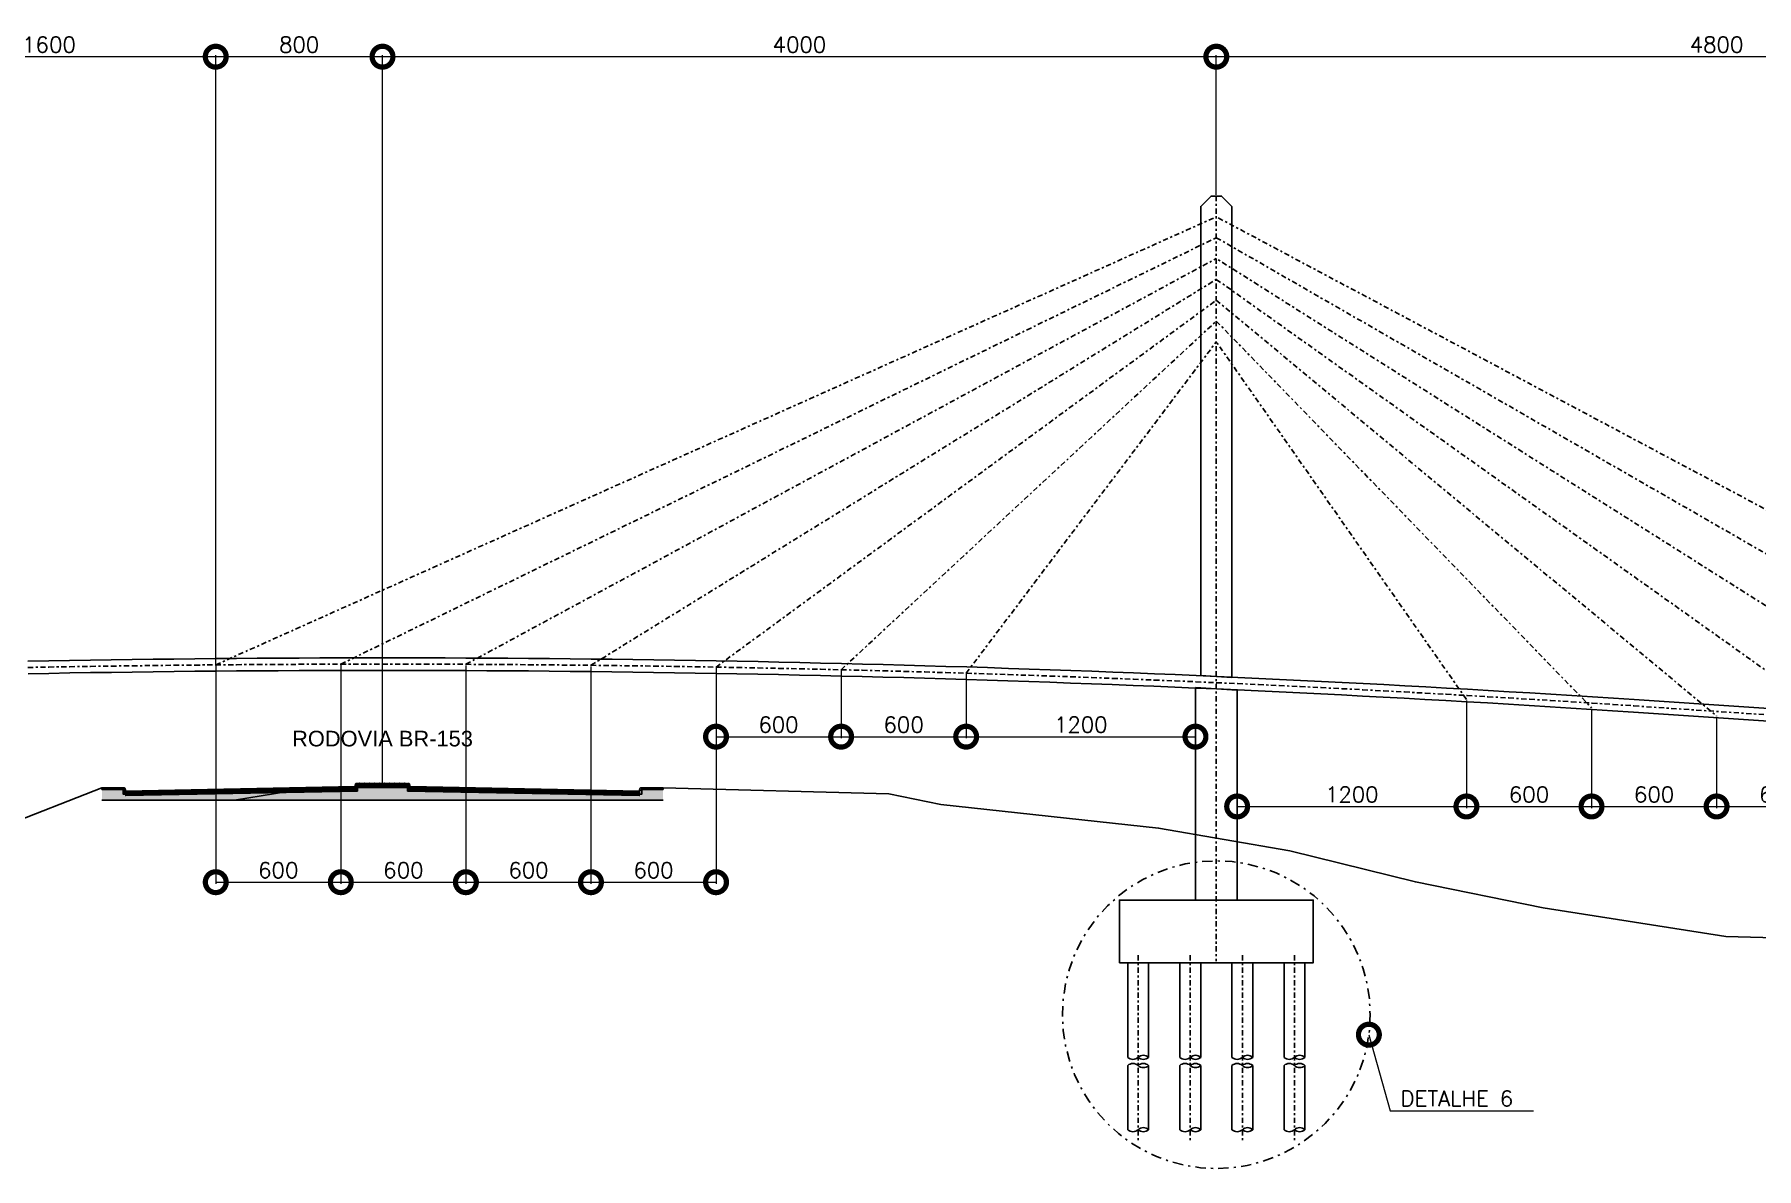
# Model space of a CAD drawing. Header units: metres. Extents: x 21 to 816, y 7 to 635.
# Drawn here: x 428.6 to 511.3, y 125.6 to 180 of the extents above; entities that cross this region are included whole.
import ezdxf
from ezdxf.enums import TextEntityAlignment as Align

# ---------------------------------------------------------------- set-up
doc = ezdxf.new("R2010")
doc.units = ezdxf.units.M
doc.header["$MEASUREMENT"] = 0
doc.linetypes.add('DASHDOT', pattern=[1, 0.5, -0.25, 0, -0.25])
for name, color, linetype in [('Formato_texto-explicativo', 2, 'Continuous'), ('Projeto_asfalto', 251, 'Continuous'), ('Projeto_calçada', 2, 'Continuous'), ('Projeto_estaca-det', 2, 'Continuous'), ('Projeto_estais-eixo', 8, 'DASHDOT'), ('Projeto_hachura-concreto', 9, 'Continuous'), ('Projeto_linha-indicativa', 9, 'Continuous'), ('Projeto_muro-detalhe', 2, 'Continuous'), ('Projeto_pista', 3, 'Continuous'), ('Projeto_solid-concreto', 252, 'Continuous'), ('Projeto_viaduto-det-eixo', 7, 'DASHDOT'), ('Projeto_viaduto-detalhe', 3, 'Continuous')]:
    doc.layers.add(name, color=color, linetype=linetype)
for name, color, linetype, lineweight in [('Projeto_base', 9, 'Continuous', 9), ('Projeto_canteiro-grama', 90, 'Continuous', 9), ('Projeto_dimensão', 2, 'Continuous', 20), ('Projeto_linha-chamada', 8, 'Continuous', 9), ('Projeto_meio-fio-det', 2, 'Continuous', 25), ('Projeto_terreno_hachura', 9, 'Continuous', 5), ('Projeto_texto-explicativo', 2, 'Continuous', 20)]:
    doc.layers.add(name, color=color, linetype=linetype, lineweight=lineweight)
doc.styles.add('DIMENSÃO-TEXTO', font='romans.shx')
doc.styles.add('For_texto-explicativo', font='ARIAL.TTF')
doc.styles.add('TEXTO-EXPLICATIVO', font='romans.shx')
doc.dimstyles.new('DIMENSÕES_1-500M', dxfattribs={"dimtxt": 0.75, "dimasz": 2, "dimexe": 0.075, "dimexo": 0.05, "dimgap": 0.2, "dimtad": 1, "dimdec": 0, "dimlfac": 100, "dimzin": 1, "dimtxsty": 'DIMENSÃO-TEXTO', "dimblk": 'DOTSMALL', "dimcen": 0.02, "dimclrd": 9, "dimclre": 9, "dimclrt": 256, "dimadec": 0, "dimazin": 0, "dimtfac": 1, "dimtdec": 0, "dimtmove": 0, "dimatfit": 3, "dimldrblk": 'DOTSMALL', "dimfxl": 0, "dimlwd": 5, "dimlwe": 5, "dimarcsym": 0})

# ---------------------------------------------------------------- blocks, each defined once
blk = doc.blocks.new('_DOTSMALL')
at = {"color": 0, "linetype": 'ByBlock', "const_width": 0.5}
blk.add_lwpolyline([(-0.0625, 0, 1), (0.0625, 0, 1)], format="xyb", close=True, dxfattribs=at)
blk = doc.blocks.new('*D26')
at = {"layer": 'DEFPOINTS', "color": 0}
for p in [(445.348, 178.981), (485.348, 172.296), (445.348, 144.065)]:
    blk.add_point(p, dxfattribs=at)
at = {"layer": 'Projeto_dimensão', "color": 9, "lineweight": 5}
for p, q in [((445.348, 144.115), (445.348, 179.056)), ((485.348, 178.981), (445.348, 178.981)), ((485.348, 172.346), (485.348, 179.056))]:
    blk.add_line(p, q, dxfattribs=at)
at = {"layer": 'Projeto_dimensão', "color": 9, "lineweight": 5, "xscale": 2, "yscale": 2, "zscale": 2, "rotation": 180}
blk.add_blockref('_DOTSMALL', (445.348, 178.981), dxfattribs=at)
at = {"layer": 'Projeto_dimensão', "color": 9, "lineweight": 5, "xscale": 2, "yscale": 2, "zscale": 2}
blk.add_blockref('_DOTSMALL', (485.348, 178.981), dxfattribs=at)
at = {"layer": 'Projeto_dimensão', "insert": (465.348, 179.556), "char_height": 0.75, "attachment_point": 5, "style": 'DIMENSÃO-TEXTO'}
blk.add_mtext('4000', dxfattribs=at)
blk = doc.blocks.new('GRAMA')
at = {"layer": 'Projeto_canteiro-grama'}
for points in [[(0, 0), (-0.004, 0.003), (-0.006, 0.008), (-0.011, 0.012), (-0.015, 0.019), (-0.021, 0.024), (-0.025, 0.032), (-0.033, 0.038), (-0.037, 0.046), (-0.042, 0.049)], [(0, 0), (-0.002, 0.005), (-0.004, 0.008), (-0.006, 0.013), (-0.009, 0.017), (-0.012, 0.025), (-0.018, 0.034), (-0.022, 0.047), (-0.028, 0.056)], [(0, 0), (-0.001, 0.005), (-0.004, 0.015), (-0.006, 0.026), (-0.011, 0.042), (-0.013, 0.054), (-0.016, 0.062)], [(0, 0), (0, 0.07)], [(0, 0), (0.001, 0.005), (0.004, 0.015), (0.006, 0.026), (0.011, 0.042), (0.013, 0.054), (0.016, 0.062)], [(0, 0), (0.002, 0.005), (0.004, 0.008), (0.006, 0.013), (0.009, 0.017), (0.012, 0.025), (0.018, 0.034), (0.022, 0.047), (0.028, 0.056)], [(0, 0), (0.004, 0.003), (0.006, 0.008), (0.011, 0.012), (0.015, 0.019), (0.021, 0.024), (0.025, 0.032), (0.033, 0.038), (0.037, 0.046), (0.042, 0.049)]]:
    blk.add_lwpolyline(points, dxfattribs=at)
blk = doc.blocks.new('*D163')
at = {"layer": 'DEFPOINTS', "color": 0}
for p in [(509.348, 147.346), (515.348, 146.946), (515.348, 143.006)]:
    blk.add_point(p, dxfattribs=at)
at = {"layer": 'Projeto_dimensão', "color": 9, "lineweight": 5}
for p, q in [((509.348, 147.296), (509.348, 142.931)), ((515.348, 146.896), (515.348, 142.931)), ((509.348, 143.006), (515.348, 143.006))]:
    blk.add_line(p, q, dxfattribs=at)
at = {"layer": 'Projeto_dimensão', "color": 9, "lineweight": 5, "xscale": 2, "yscale": 2, "zscale": 2, "rotation": 180}
blk.add_blockref('_DOTSMALL', (509.348, 143.006), dxfattribs=at)
at = {"layer": 'Projeto_dimensão', "color": 9, "lineweight": 5, "xscale": 2, "yscale": 2, "zscale": 2}
blk.add_blockref('_DOTSMALL', (515.348, 143.006), dxfattribs=at)
at = {"layer": 'Projeto_dimensão', "insert": (512.348, 143.581), "char_height": 0.75, "attachment_point": 5, "style": 'DIMENSÃO-TEXTO'}
blk.add_mtext('600', dxfattribs=at)
blk = doc.blocks.new('*D164')
at = {"layer": 'DEFPOINTS', "color": 0}
for p in [(503.348, 147.746), (509.348, 147.346), (509.348, 143.006)]:
    blk.add_point(p, dxfattribs=at)
at = {"layer": 'Projeto_dimensão', "color": 9, "lineweight": 5}
for p, q in [((503.348, 147.696), (503.348, 142.931)), ((509.348, 147.296), (509.348, 142.931)), ((503.348, 143.006), (509.348, 143.006))]:
    blk.add_line(p, q, dxfattribs=at)
at = {"layer": 'Projeto_dimensão', "color": 9, "lineweight": 5, "xscale": 2, "yscale": 2, "zscale": 2, "rotation": 180}
blk.add_blockref('_DOTSMALL', (503.348, 143.006), dxfattribs=at)
at = {"layer": 'Projeto_dimensão', "color": 9, "lineweight": 5, "xscale": 2, "yscale": 2, "zscale": 2}
blk.add_blockref('_DOTSMALL', (509.348, 143.006), dxfattribs=at)
at = {"layer": 'Projeto_dimensão', "insert": (506.348, 143.581), "char_height": 0.75, "attachment_point": 5, "style": 'DIMENSÃO-TEXTO'}
blk.add_mtext('600', dxfattribs=at)
blk = doc.blocks.new('*D165')
at = {"layer": 'DEFPOINTS', "color": 0}
for p in [(497.348, 148.146), (503.348, 147.746), (503.348, 143.006)]:
    blk.add_point(p, dxfattribs=at)
at = {"layer": 'Projeto_dimensão', "color": 9, "lineweight": 5}
for p, q in [((497.348, 148.096), (497.348, 142.931)), ((503.348, 147.696), (503.348, 142.931)), ((497.348, 143.006), (503.348, 143.006))]:
    blk.add_line(p, q, dxfattribs=at)
at = {"layer": 'Projeto_dimensão', "color": 9, "lineweight": 5, "xscale": 2, "yscale": 2, "zscale": 2, "rotation": 180}
blk.add_blockref('_DOTSMALL', (497.348, 143.006), dxfattribs=at)
at = {"layer": 'Projeto_dimensão', "color": 9, "lineweight": 5, "xscale": 2, "yscale": 2, "zscale": 2}
blk.add_blockref('_DOTSMALL', (503.348, 143.006), dxfattribs=at)
at = {"layer": 'Projeto_dimensão', "insert": (500.348, 143.581), "char_height": 0.75, "attachment_point": 5, "style": 'DIMENSÃO-TEXTO'}
blk.add_mtext('600', dxfattribs=at)
blk = doc.blocks.new('*D166')
at = {"layer": 'DEFPOINTS', "color": 0}
for p in [(497.348, 148.146), (486.348, 143.006), (497.348, 143.006)]:
    blk.add_point(p, dxfattribs=at)
at = {"layer": 'Projeto_dimensão', "color": 9, "lineweight": 5}
for p, q in [((497.348, 148.096), (497.348, 142.931)), ((486.348, 143.056), (486.348, 143.081)), ((486.348, 143.006), (497.348, 143.006))]:
    blk.add_line(p, q, dxfattribs=at)
at = {"layer": 'Projeto_dimensão', "color": 9, "lineweight": 5, "xscale": 2, "yscale": 2, "zscale": 2, "rotation": 180}
blk.add_blockref('_DOTSMALL', (486.348, 143.006), dxfattribs=at)
at = {"layer": 'Projeto_dimensão', "color": 9, "lineweight": 5, "xscale": 2, "yscale": 2, "zscale": 2}
blk.add_blockref('_DOTSMALL', (497.348, 143.006), dxfattribs=at)
at = {"layer": 'Projeto_dimensão', "insert": (491.848, 143.581), "char_height": 0.75, "attachment_point": 5, "style": 'DIMENSÃO-TEXTO'}
blk.add_mtext('1200', dxfattribs=at)
blk = doc.blocks.new('*D168')
at = {"layer": 'DEFPOINTS', "color": 0}
for p in [(473.348, 149.399), (484.348, 146.355), (484.348, 146.355)]:
    blk.add_point(p, dxfattribs=at)
at = {"layer": 'Projeto_dimensão', "color": 9, "lineweight": 5}
for p, q in [((473.348, 149.349), (473.348, 146.28)), ((473.348, 146.355), (484.348, 146.355)), ((484.348, 146.405), (484.348, 146.43))]:
    blk.add_line(p, q, dxfattribs=at)
at = {"layer": 'Projeto_dimensão', "color": 9, "lineweight": 5, "xscale": 2, "yscale": 2, "zscale": 2, "rotation": 180}
blk.add_blockref('_DOTSMALL', (473.348, 146.355), dxfattribs=at)
at = {"layer": 'Projeto_dimensão', "color": 9, "lineweight": 5, "xscale": 2, "yscale": 2, "zscale": 2}
blk.add_blockref('_DOTSMALL', (484.348, 146.355), dxfattribs=at)
at = {"layer": 'Projeto_dimensão', "insert": (478.848, 146.93), "char_height": 0.75, "attachment_point": 5, "style": 'DIMENSÃO-TEXTO'}
blk.add_mtext('1200', dxfattribs=at)
blk = doc.blocks.new('*D169')
at = {"layer": 'DEFPOINTS', "color": 0}
for p in [(467.348, 149.565), (473.348, 149.399), (473.348, 146.355)]:
    blk.add_point(p, dxfattribs=at)
at = {"layer": 'Projeto_dimensão', "color": 9, "lineweight": 5}
for p, q in [((467.348, 149.515), (467.348, 146.28)), ((473.348, 149.349), (473.348, 146.28)), ((467.348, 146.355), (473.348, 146.355))]:
    blk.add_line(p, q, dxfattribs=at)
at = {"layer": 'Projeto_dimensão', "color": 9, "lineweight": 5, "xscale": 2, "yscale": 2, "zscale": 2, "rotation": 180}
blk.add_blockref('_DOTSMALL', (467.348, 146.355), dxfattribs=at)
at = {"layer": 'Projeto_dimensão', "color": 9, "lineweight": 5, "xscale": 2, "yscale": 2, "zscale": 2}
blk.add_blockref('_DOTSMALL', (473.348, 146.355), dxfattribs=at)
at = {"layer": 'Projeto_dimensão', "insert": (470.348, 146.93), "char_height": 0.75, "attachment_point": 5, "style": 'DIMENSÃO-TEXTO'}
blk.add_mtext('600', dxfattribs=at)
blk = doc.blocks.new('*D170')
at = {"layer": 'DEFPOINTS', "color": 0}
for p in [(461.348, 149.692), (467.348, 149.565), (467.348, 146.355)]:
    blk.add_point(p, dxfattribs=at)
at = {"layer": 'Projeto_dimensão', "color": 9, "lineweight": 5}
for p, q in [((461.348, 149.642), (461.348, 146.28)), ((467.348, 149.515), (467.348, 146.28)), ((461.348, 146.355), (467.348, 146.355))]:
    blk.add_line(p, q, dxfattribs=at)
at = {"layer": 'Projeto_dimensão', "color": 9, "lineweight": 5, "xscale": 2, "yscale": 2, "zscale": 2, "rotation": 180}
blk.add_blockref('_DOTSMALL', (461.348, 146.355), dxfattribs=at)
at = {"layer": 'Projeto_dimensão', "color": 9, "lineweight": 5, "xscale": 2, "yscale": 2, "zscale": 2}
blk.add_blockref('_DOTSMALL', (467.348, 146.355), dxfattribs=at)
at = {"layer": 'Projeto_dimensão', "insert": (464.348, 146.93), "char_height": 0.75, "attachment_point": 5, "style": 'DIMENSÃO-TEXTO'}
blk.add_mtext('600', dxfattribs=at)
blk = doc.blocks.new('*D171')
at = {"layer": 'DEFPOINTS', "color": 0}
for p in [(455.348, 149.779), (461.348, 149.692), (461.348, 139.373)]:
    blk.add_point(p, dxfattribs=at)
at = {"layer": 'Projeto_dimensão', "color": 9, "lineweight": 5}
for p, q in [((455.348, 149.729), (455.348, 139.298)), ((461.348, 149.642), (461.348, 139.298)), ((455.348, 139.373), (461.348, 139.373))]:
    blk.add_line(p, q, dxfattribs=at)
at = {"layer": 'Projeto_dimensão', "color": 9, "lineweight": 5, "xscale": 2, "yscale": 2, "zscale": 2, "rotation": 180}
blk.add_blockref('_DOTSMALL', (455.348, 139.373), dxfattribs=at)
at = {"layer": 'Projeto_dimensão', "color": 9, "lineweight": 5, "xscale": 2, "yscale": 2, "zscale": 2}
blk.add_blockref('_DOTSMALL', (461.348, 139.373), dxfattribs=at)
at = {"layer": 'Projeto_dimensão', "insert": (458.348, 139.948), "char_height": 0.75, "attachment_point": 5, "style": 'DIMENSÃO-TEXTO'}
blk.add_mtext('600', dxfattribs=at)
blk = doc.blocks.new('*D172')
at = {"layer": 'DEFPOINTS', "color": 0}
for p in [(449.348, 149.826), (455.348, 149.779), (455.348, 139.373)]:
    blk.add_point(p, dxfattribs=at)
at = {"layer": 'Projeto_dimensão', "color": 9, "lineweight": 5}
for p, q in [((449.348, 149.776), (449.348, 139.298)), ((455.348, 149.729), (455.348, 139.298)), ((449.348, 139.373), (455.348, 139.373))]:
    blk.add_line(p, q, dxfattribs=at)
at = {"layer": 'Projeto_dimensão', "color": 9, "lineweight": 5, "xscale": 2, "yscale": 2, "zscale": 2, "rotation": 180}
blk.add_blockref('_DOTSMALL', (449.348, 139.373), dxfattribs=at)
at = {"layer": 'Projeto_dimensão', "color": 9, "lineweight": 5, "xscale": 2, "yscale": 2, "zscale": 2}
blk.add_blockref('_DOTSMALL', (455.348, 139.373), dxfattribs=at)
at = {"layer": 'Projeto_dimensão', "insert": (452.348, 139.948), "char_height": 0.75, "attachment_point": 5, "style": 'DIMENSÃO-TEXTO'}
blk.add_mtext('600', dxfattribs=at)
blk = doc.blocks.new('*D173')
at = {"layer": 'DEFPOINTS', "color": 0}
for p in [(443.348, 149.833), (449.348, 149.826), (449.348, 139.373)]:
    blk.add_point(p, dxfattribs=at)
at = {"layer": 'Projeto_dimensão', "color": 9, "lineweight": 5}
for p, q in [((443.348, 149.783), (443.348, 139.298)), ((449.348, 149.776), (449.348, 139.298)), ((443.348, 139.373), (449.348, 139.373))]:
    blk.add_line(p, q, dxfattribs=at)
at = {"layer": 'Projeto_dimensão', "color": 9, "lineweight": 5, "xscale": 2, "yscale": 2, "zscale": 2, "rotation": 180}
blk.add_blockref('_DOTSMALL', (443.348, 139.373), dxfattribs=at)
at = {"layer": 'Projeto_dimensão', "color": 9, "lineweight": 5, "xscale": 2, "yscale": 2, "zscale": 2}
blk.add_blockref('_DOTSMALL', (449.348, 139.373), dxfattribs=at)
at = {"layer": 'Projeto_dimensão', "insert": (446.348, 139.948), "char_height": 0.75, "attachment_point": 5, "style": 'DIMENSÃO-TEXTO'}
blk.add_mtext('600', dxfattribs=at)
blk = doc.blocks.new('*D174')
at = {"layer": 'DEFPOINTS', "color": 0}
for p in [(437.348, 149.8), (443.348, 149.833), (443.348, 139.373)]:
    blk.add_point(p, dxfattribs=at)
at = {"layer": 'Projeto_dimensão', "color": 9, "lineweight": 5}
for p, q in [((437.348, 149.75), (437.348, 139.298)), ((443.348, 149.783), (443.348, 139.298)), ((437.348, 139.373), (443.348, 139.373))]:
    blk.add_line(p, q, dxfattribs=at)
at = {"layer": 'Projeto_dimensão', "color": 9, "lineweight": 5, "xscale": 2, "yscale": 2, "zscale": 2, "rotation": 180}
blk.add_blockref('_DOTSMALL', (437.348, 139.373), dxfattribs=at)
at = {"layer": 'Projeto_dimensão', "color": 9, "lineweight": 5, "xscale": 2, "yscale": 2, "zscale": 2}
blk.add_blockref('_DOTSMALL', (443.348, 139.373), dxfattribs=at)
at = {"layer": 'Projeto_dimensão', "insert": (440.348, 139.948), "char_height": 0.75, "attachment_point": 5, "style": 'DIMENSÃO-TEXTO'}
blk.add_mtext('600', dxfattribs=at)
blk = doc.blocks.new('*D187')
at = {"layer": 'DEFPOINTS', "color": 0}
for p in [(485.348, 178.981), (485.348, 172.296), (533.348, 145.692)]:
    blk.add_point(p, dxfattribs=at)
at = {"layer": 'Projeto_dimensão', "color": 9, "lineweight": 5}
for p, q in [((485.348, 172.346), (485.348, 179.056)), ((533.348, 178.981), (485.348, 178.981)), ((533.348, 145.742), (533.348, 179.056))]:
    blk.add_line(p, q, dxfattribs=at)
at = {"layer": 'Projeto_dimensão', "color": 9, "lineweight": 5, "xscale": 2, "yscale": 2, "zscale": 2, "rotation": 180}
blk.add_blockref('_DOTSMALL', (485.348, 178.981), dxfattribs=at)
at = {"layer": 'Projeto_dimensão', "color": 9, "lineweight": 5, "xscale": 2, "yscale": 2, "zscale": 2}
blk.add_blockref('_DOTSMALL', (533.348, 178.981), dxfattribs=at)
at = {"layer": 'Projeto_dimensão', "insert": (509.348, 179.556), "char_height": 0.75, "attachment_point": 5, "style": 'DIMENSÃO-TEXTO'}
blk.add_mtext('4800', dxfattribs=at)
blk = doc.blocks.new('*D190')
at = {"layer": 'DEFPOINTS', "color": 0}
for p in [(437.348, 178.981), (437.348, 149.8), (445.348, 144.115)]:
    blk.add_point(p, dxfattribs=at)
at = {"layer": 'Projeto_dimensão', "color": 9, "lineweight": 5}
for p, q in [((437.348, 149.85), (437.348, 179.056)), ((445.348, 178.981), (437.348, 178.981)), ((445.348, 144.165), (445.348, 179.056))]:
    blk.add_line(p, q, dxfattribs=at)
at = {"layer": 'Projeto_dimensão', "color": 9, "lineweight": 5, "xscale": 2, "yscale": 2, "zscale": 2, "rotation": 180}
blk.add_blockref('_DOTSMALL', (437.348, 178.981), dxfattribs=at)
at = {"layer": 'Projeto_dimensão', "color": 9, "lineweight": 5, "xscale": 2, "yscale": 2, "zscale": 2}
blk.add_blockref('_DOTSMALL', (445.348, 178.981), dxfattribs=at)
at = {"layer": 'Projeto_dimensão', "insert": (441.348, 179.556), "char_height": 0.75, "attachment_point": 5, "style": 'DIMENSÃO-TEXTO'}
blk.add_mtext('800', dxfattribs=at)
blk = doc.blocks.new('*D191')
at = {"layer": 'DEFPOINTS', "color": 0}
for p in [(421.348, 178.981), (421.348, 149.566), (437.348, 149.85)]:
    blk.add_point(p, dxfattribs=at)
at = {"layer": 'Projeto_dimensão', "color": 9, "lineweight": 5}
for p, q in [((421.348, 149.616), (421.348, 179.056)), ((437.348, 178.981), (421.348, 178.981)), ((437.348, 149.9), (437.348, 179.056))]:
    blk.add_line(p, q, dxfattribs=at)
at = {"layer": 'Projeto_dimensão', "color": 9, "lineweight": 5, "xscale": 2, "yscale": 2, "zscale": 2, "rotation": 180}
blk.add_blockref('_DOTSMALL', (421.348, 178.981), dxfattribs=at)
at = {"layer": 'Projeto_dimensão', "color": 9, "lineweight": 5, "xscale": 2, "yscale": 2, "zscale": 2}
blk.add_blockref('_DOTSMALL', (437.348, 178.981), dxfattribs=at)
at = {"layer": 'Projeto_dimensão', "insert": (429.348, 179.556), "char_height": 0.75, "attachment_point": 5, "style": 'DIMENSÃO-TEXTO'}
blk.add_mtext('1600', dxfattribs=at)

msp = doc.modelspace()

# ---------------------------------------------------------------- hatches: boundary and pattern name
at = {"layer": 'Projeto_asfalto'}
for points in [[(433.0277, 143.695), (433.0277, 143.7451), (444.0277, 143.9651), (444.0277, 143.915)], [(457.6677, 143.695), (457.6677, 143.7451), (446.6677, 143.9651), (446.6677, 143.915)]]:
    msp.add_hatch(color=256, dxfattribs=at).paths.add_polyline_path(points)
at = {"layer": 'Projeto_base'}
h = msp.add_hatch(dxfattribs=at)
h.set_pattern_fill('ANSI31', color=256, scale=0.3, style=0)
h.set_pattern_definition([(45, (357.687606, 126.64432), (-0.026516504, 0.026516504), [])])
h.paths.add_polyline_path([(444.1477, 143.7474), (444.1477, 143.8151), (444.0277, 143.8151), (444.0277, 143.915), (433.0277, 143.695), (433.0277, 143.5951), (433.0277, 143.525)])
h = msp.add_hatch(dxfattribs=at)
h.set_pattern_fill('ANSI31', color=256, scale=0.3, style=0)
h.set_pattern_definition([(135, (533.007773, 126.64432), (0.026516504, 0.026516504), [])])
h.paths.add_polyline_path([(446.5477, 143.7474), (446.5477, 143.8151), (446.6677, 143.8151), (446.6677, 143.915), (457.6677, 143.695), (457.6677, 143.5951), (457.6677, 143.525)])
at = {"layer": 'Projeto_hachura-concreto'}
h = msp.add_hatch(dxfattribs=at)
h.set_pattern_fill('AR-CONC', color=256, scale=0.0005, style=0)
h.set_pattern_definition([(130, (459.18954, 117.53218), (-0.09109233, -0.00796954), [0.009525, -0.104775]), (185, (459.18954, 117.53218), (0.01762141, 0.09552832), [0.00762, -0.08382]), (79.549, (459.181945, 117.53152), (-0.07347125, 0.08755834), [0.008095, -0.089045]), (133.8158, (459.18954, 117.55758), (-0.13553952, -0.02102116), [0.0142875, -0.1571625]), (83.3644, (459.17824, 117.55583), (-0.1187021, 0.1237128), [0.0121425, -0.1335675]), (188.816, (459.18954, 117.55758), (-0.1187023, 0.12371256), [0.01143, -0.12573]), (159, (459.17684, 117.55123), (-0.07580744, -0.05113276), [0.009525, -0.104775]), (214, (459.17684, 117.55123), (-0.03090101, 0.09209398), [0.00762, -0.08382]), (108.5486, (459.17052, 117.54697), (-0.10670825, 0.04096143), [0.008095, -0.089045]), (142.5, (459.189536, 117.53218), (-0.001544302, 0.04227752), [0, -0.082804, 0, -0.08509, 0, -0.0841375]), (172.5, (459.189536, 117.53218), (-0.03340983, 0.05009029), [0, -0.048514, 0, -0.080899, 0, -0.0320675]), (212.5, (459.217857, 117.53218), (-0.067795298, -0.002864372), [0, -0.03175, 0, -0.09906, 0, -0.131445]), (222.5, (459.23056, 117.53218), (-0.07406459, 0.01271325), [0, -0.041275, 0, -0.065786, 0, -0.093345])])
edge = h.paths.add_edge_path()
edge.add_line((432.9077, 143.8951), (432.9077, 143.5951))
edge.add_line((432.9077, 143.5951), (433.0277, 143.5951))
edge.add_line((433.0277, 143.5951), (433.0277, 143.7451))
edge.add_line((433.0277, 143.7451), (432.9977, 143.8737))
edge.add_arc((432.9567, 143.8451), 0.05, 394.934832, 450)
edge.add_line((432.9567, 143.8951), (432.9077, 143.8951))
h = msp.add_hatch(dxfattribs=at)
h.set_pattern_fill('AR-CONC', color=256, scale=0.0005, style=0)
h.set_pattern_definition([(50, (417.86584, 117.75218), (0.09109233, -0.00796954), [0.009525, -0.104775]), (355, (417.86584, 117.75218), (-0.01762141, 0.09552832), [0.00762, -0.08382]), (100.451, (417.87343, 117.75152), (0.07347125, 0.08755834), [0.008095, -0.089045]), (46.1842, (417.86584, 117.77758), (0.13553952, -0.02102116), [0.0142875, -0.1571625]), (96.6356, (417.87714, 117.77583), (0.1187021, 0.1237128), [0.0121425, -0.1335675]), (351.184, (417.86584, 117.77758), (0.1187023, 0.12371256), [0.01143, -0.12573]), (21, (417.87854, 117.77123), (0.07580744, -0.05113276), [0.009525, -0.104775]), (326, (417.87854, 117.77123), (0.03090101, 0.09209398), [0.00762, -0.08382]), (71.4514, (417.88486, 117.76697), (0.10670825, 0.04096143), [0.008095, -0.089045]), (37.5, (417.865843, 117.75218), (0.001544302, 0.04227752), [0, -0.082804, 0, -0.08509, 0, -0.0841375]), (7.5, (417.865843, 117.75218), (0.03340983, 0.05009029), [0, -0.048514, 0, -0.080899, 0, -0.0320675]), (327.5, (417.837522, 117.75218), (0.067795298, -0.002864372), [0, -0.03175, 0, -0.09906, 0, -0.131445]), (317.5, (417.82482, 117.75218), (0.07406459, 0.01271325), [0, -0.041275, 0, -0.065786, 0, -0.093345])])
edge = h.paths.add_edge_path()
edge.add_line((444.1477, 144.1151), (444.1477, 143.8151))
edge.add_line((444.1477, 143.8151), (444.0277, 143.8151))
edge.add_line((444.0277, 143.8151), (444.0277, 143.9651))
edge.add_line((444.0277, 143.9651), (444.0577, 144.0937))
edge.add_arc((444.0987, 144.0651), 0.05, 90, 145.065168, ccw=False)
edge.add_line((444.0987, 144.1151), (444.1477, 144.1151))
h = msp.add_hatch(dxfattribs=at)
h.set_pattern_fill('AR-CONC', color=256, scale=0.0005, style=0)
h.set_pattern_definition([(130, (472.82954, 117.75218), (-0.09109233, -0.00796954), [0.009525, -0.104775]), (185, (472.82954, 117.75218), (0.01762141, 0.09552832), [0.00762, -0.08382]), (79.549, (472.821945, 117.75152), (-0.07347125, 0.08755834), [0.008095, -0.089045]), (133.8158, (472.82954, 117.77758), (-0.13553952, -0.02102116), [0.0142875, -0.1571625]), (83.3644, (472.81824, 117.77583), (-0.1187021, 0.1237128), [0.0121425, -0.1335675]), (188.816, (472.82954, 117.77758), (-0.1187023, 0.12371256), [0.01143, -0.12573]), (159, (472.81684, 117.77123), (-0.07580744, -0.05113276), [0.009525, -0.104775]), (214, (472.81684, 117.77123), (-0.03090101, 0.09209398), [0.00762, -0.08382]), (108.5486, (472.81052, 117.76697), (-0.10670825, 0.04096143), [0.008095, -0.089045]), (142.5, (472.829536, 117.75218), (-0.001544302, 0.04227752), [0, -0.082804, 0, -0.08509, 0, -0.0841375]), (172.5, (472.829536, 117.75218), (-0.03340983, 0.05009029), [0, -0.048514, 0, -0.080899, 0, -0.0320675]), (212.5, (472.857857, 117.75218), (-0.067795298, -0.002864372), [0, -0.03175, 0, -0.09906, 0, -0.131445]), (222.5, (472.87056, 117.75218), (-0.07406459, 0.01271325), [0, -0.041275, 0, -0.065786, 0, -0.093345])])
edge = h.paths.add_edge_path()
edge.add_line((446.5477, 144.1151), (446.5477, 143.8151))
edge.add_line((446.5477, 143.8151), (446.6677, 143.8151))
edge.add_line((446.6677, 143.8151), (446.6677, 143.9651))
edge.add_line((446.6677, 143.9651), (446.6377, 144.0937))
edge.add_arc((446.5967, 144.0651), 0.05, 394.934832, 450)
edge.add_line((446.5967, 144.1151), (446.5477, 144.1151))
h = msp.add_hatch(dxfattribs=at)
h.set_pattern_fill('AR-CONC', color=256, scale=0.0005, style=0)
h.set_pattern_definition([(50, (431.50584, 117.53218), (0.09109233, -0.00796954), [0.009525, -0.104775]), (355, (431.50584, 117.53218), (-0.01762141, 0.09552832), [0.00762, -0.08382]), (100.451, (431.51343, 117.53152), (0.07347125, 0.08755834), [0.008095, -0.089045]), (46.1842, (431.50584, 117.55758), (0.13553952, -0.02102116), [0.0142875, -0.1571625]), (96.6356, (431.51714, 117.55583), (0.1187021, 0.1237128), [0.0121425, -0.1335675]), (351.184, (431.50584, 117.55758), (0.1187023, 0.12371256), [0.01143, -0.12573]), (21, (431.51854, 117.55123), (0.07580744, -0.05113276), [0.009525, -0.104775]), (326, (431.51854, 117.55123), (0.03090101, 0.09209398), [0.00762, -0.08382]), (71.4514, (431.52486, 117.54697), (0.10670825, 0.04096143), [0.008095, -0.089045]), (37.5, (431.505843, 117.53218), (0.001544302, 0.04227752), [0, -0.082804, 0, -0.08509, 0, -0.0841375]), (7.5, (431.505843, 117.53218), (0.03340983, 0.05009029), [0, -0.048514, 0, -0.080899, 0, -0.0320675]), (327.5, (431.477522, 117.53218), (0.067795298, -0.002864372), [0, -0.03175, 0, -0.09906, 0, -0.131445]), (317.5, (431.46482, 117.53218), (0.07406459, 0.01271325), [0, -0.041275, 0, -0.065786, 0, -0.093345])])
edge = h.paths.add_edge_path()
edge.add_line((457.7877, 143.8951), (457.7877, 143.5951))
edge.add_line((457.7877, 143.5951), (457.6677, 143.5951))
edge.add_line((457.6677, 143.5951), (457.6677, 143.7451))
edge.add_line((457.6677, 143.7451), (457.6977, 143.8737))
edge.add_arc((457.7387, 143.8451), 0.05, 90, 145.065168, ccw=False)
edge.add_line((457.7387, 143.8951), (457.7877, 143.8951))
at = {"layer": 'Projeto_solid-concreto'}
for points in [[(431.8877, 143.8951), (431.8877, 143.8251), (432.9077, 143.8251), (432.9077, 143.8951)], [(458.8077, 143.8951), (458.8077, 143.8251), (457.7877, 143.8251), (457.7877, 143.8951)]]:
    msp.add_hatch(color=256, dxfattribs=at).paths.add_polyline_path(points)
at = {"layer": 'Projeto_terreno_hachura'}
h = msp.add_hatch(dxfattribs=at)
h.set_pattern_fill('AR-PARQ1', color=256, scale=0.02, angle=45, style=0)
h.set_pattern_definition([(135, (357.6876, 126.64432), (-0.33941125, 3e-17), [0.24, -0.24]), (135, (357.7159, 126.6726), (-0.33941125, 3e-17), [0.24, -0.24]), (135, (357.74417, 126.7009), (-0.33941125, 3e-17), [0.24, -0.24]), (135, (357.77246, 126.72917), (-0.33941125, 3e-17), [0.24, -0.24]), (135, (357.80074, 126.75746), (-0.33941125, 3e-17), [0.24, -0.24]), (135, (357.82903, 126.78574), (-0.33941125, 3e-17), [0.24, -0.24]), (135, (357.8573, 126.81403), (-0.33941125, 3e-17), [0.24, -0.24]), (45, (357.5179, 126.81403), (0.33941125, -3e-17), [0.24, -0.24]), (45, (357.48962, 126.8423), (0.33941125, -3e-17), [0.24, -0.24]), (45, (357.46133, 126.8706), (0.33941125, -3e-17), [0.24, -0.24]), (45, (357.43305, 126.89888), (0.33941125, -3e-17), [0.24, -0.24]), (45, (357.40476, 126.92716), (0.33941125, -3e-17), [0.24, -0.24]), (45, (357.37648, 126.95545), (0.33941125, -3e-17), [0.24, -0.24]), (45, (357.3482, 126.98373), (0.33941125, -3e-17), [0.24, -0.24])])
h.paths.add_polyline_path([(444.1477, 143.915), (444.1477, 143.8151), (444.1477, 143.7474), (433.0277, 143.525), (433.0277, 143.5951), (432.9077, 143.5951), (432.9077, 143.8251), (431.8877, 143.8251), (431.8877, 143.304), (458.8077, 143.304), (458.8077, 143.8251), (457.7877, 143.8251), (457.7877, 143.5951), (457.6677, 143.5951), (457.6677, 143.525), (446.5477, 143.7474), (446.5477, 143.8151), (446.5477, 143.915)])
h = msp.add_hatch(dxfattribs=at)
h.set_pattern_fill('AR-PARQ1', color=256, scale=0.02, angle=45, style=0)
h.set_pattern_definition([(135, (404.53853, 113.60432), (-0.3394113, 3e-17), [0.24, -0.24]), (135, (404.56682, 113.6326), (-0.3394113, 3e-17), [0.24, -0.24]), (135, (404.5951, 113.6609), (-0.3394113, 3e-17), [0.24, -0.24]), (135, (404.62339, 113.68917), (-0.3394113, 3e-17), [0.24, -0.24]), (135, (404.65167, 113.71746), (-0.3394113, 3e-17), [0.24, -0.24]), (135, (404.67996, 113.74574), (-0.3394113, 3e-17), [0.24, -0.24]), (135, (404.70824, 113.77403), (-0.3394113, 3e-17), [0.24, -0.24]), (45, (404.36883, 113.77403), (0.3394113, -3e-17), [0.24, -0.24]), (45, (404.34054, 113.8023), (0.3394113, -3e-17), [0.24, -0.24]), (45, (404.31226, 113.8306), (0.3394113, -3e-17), [0.24, -0.24]), (45, (404.28398, 113.85888), (0.3394113, -3e-17), [0.24, -0.24]), (45, (404.2557, 113.88716), (0.3394113, -3e-17), [0.24, -0.24]), (45, (404.2274, 113.91545), (0.3394113, -3e-17), [0.24, -0.24]), (45, (404.19912, 113.94373), (0.3394113, -3e-17), [0.24, -0.24])])
h.paths.add_polyline_path([(444.1477, 144.0651), (444.1477, 143.915), (446.5477, 143.915), (446.5477, 144.0651)])

# ---------------------------------------------------------------- linework, layer by layer
at = {"layer": 'Projeto_calçada'}
for points in [[(431.8877, 143.8951), (431.8877, 143.8251), (432.9077, 143.8251), (432.9077, 143.8951)], [(458.8077, 143.8951), (458.8077, 143.8251), (457.7877, 143.8251), (457.7877, 143.8951)]]:
    msp.add_lwpolyline(points, close=True, dxfattribs=at)
at = {"layer": 'Projeto_estaca-det'}
msp.add_lwpolyline([(480.6977, 135.5104), (489.9977, 135.5104), (489.9977, 138.5104), (480.6977, 138.5104)], close=True, dxfattribs=at)
for points in [[(482.0977, 130.9689), (482.0977, 135.5104), (481.0977, 135.5104), (481.0977, 130.9689, 0.3947985), (481.5977, 130.9689, -0.3947985)], [(484.5977, 130.9689), (484.5977, 135.5104), (483.5977, 135.5104), (483.5977, 130.9689, 0.3947985), (484.0977, 130.9689, -0.3947985)], [(487.0977, 130.9689), (487.0977, 135.5104), (486.0977, 135.5104), (486.0977, 130.9689, 0.3947985), (486.5977, 130.9689, -0.3947985)], [(489.5977, 130.9689), (489.5977, 135.5104), (488.5977, 135.5104), (488.5977, 130.9689, 0.3947985), (489.0977, 130.9689, -0.3947985)], [(482.0977, 127.4959), (482.0977, 130.5742, -0.3947985), (481.5977, 130.5742, 0.3947985), (481.0977, 130.5742), (481.0977, 127.4959, 0.3947985), (481.5977, 127.4959, -0.3947985)], [(484.5977, 127.4959), (484.5977, 130.5742, -0.3947985), (484.0977, 130.5742, 0.3947985), (483.5977, 130.5742), (483.5977, 127.4959, 0.3947985), (484.0977, 127.4959, -0.3947985)], [(487.0977, 127.4959), (487.0977, 130.5742, -0.3947985), (486.5977, 130.5742, 0.3947985), (486.0977, 130.5742), (486.0977, 127.4959, 0.3947985), (486.5977, 127.4959, -0.3947985)], [(489.5977, 127.4959), (489.5977, 130.5742, -0.3947985), (489.0977, 130.5742, 0.3947985), (488.5977, 130.5742), (488.5977, 127.4959, 0.3947985), (489.0977, 127.4959, -0.3947985)]]:
    msp.add_lwpolyline(points, format="xyb", close=True, dxfattribs=at)
for centre, start, end in [((481.8477, 131.2362), 226.911937, 313.088063), ((481.8477, 130.3069), 46.911937, 133.088063), ((484.3477, 131.2362), 226.911937, 313.088063), ((484.3477, 130.3069), 46.911937, 133.088063), ((486.8477, 131.2362), 226.911937, 313.088063), ((486.8477, 130.3069), 46.911937, 133.088063), ((489.3477, 131.2362), 226.911937, 313.088063), ((489.3477, 130.3069), 46.911937, 133.088063), ((481.8477, 127.7632), 226.911937, 313.088063), ((484.3477, 127.7632), 226.911937, 313.088063), ((486.8477, 127.7632), 226.911937, 313.088063), ((489.3477, 127.7632), 226.911937, 313.088063)]:
    msp.add_arc(centre, 0.366, start, end, dxfattribs=at)
at = {"layer": 'Projeto_estais-eixo', "color": 2, "ltscale": 0.5}
for points in [[(437.3477, 149.7998), (485.3477, 171.2964)], [(533.3277, 145.7472), (485.3477, 171.2964)], [(443.3477, 149.8328), (485.3477, 170.2964)], [(485.3477, 170.2964), (527.3477, 146.1458)], [(449.3477, 149.8259), (485.3477, 169.2964)], [(521.3477, 146.5458), (485.3477, 169.2964)], [(455.3477, 149.779), (485.3477, 168.2964)], [(485.3477, 168.2964), (515.3477, 146.9458)], [(461.3477, 149.6922), (485.3477, 167.2964)], [(485.3477, 167.2964), (509.3477, 147.3458)], [(467.3477, 149.5654), (485.3477, 166.2964)], [(485.3477, 166.2964), (503.3477, 147.7458)], [(473.3477, 149.3987), (485.3477, 165.2964)], [(497.3477, 148.1458), (485.3477, 165.2964)]]:
    msp.add_lwpolyline(points, dxfattribs=at)
at = {"layer": 'Projeto_linha-chamada'}
msp.add_lwpolyline([(492.6671, 132.0567), (493.6869, 128.3945), (500.5668, 128.3945)], dxfattribs=at)
at = {"layer": 'Projeto_linha-indicativa'}
for points in [[(298.8546, 135.4749), (303.4149, 135.7191), (306.6724, 135.7191), (313.128, 136.0463), (318.9099, 136.7788), (322.0859, 137.023), (328.6822, 137.2672), (345.8917, 137.3533), (354.1167, 137.4347), (361.2016, 137.9231), (368.5308, 138.1673), (375.9414, 138.8185), (379.2803, 138.8185), (390.5728, 138.8024), (401.223, 139.367), (410.0174, 139.4476), (422.6312, 140.8493), (427.0654, 142.0116), (431.8877, 143.8951)], [(438.3444, 143.319), (441.8877, 143.8951)], [(665.3477, 131.2888), (585.3477, 131.2888), (581.1076, 132.1376), (569.9812, 134.7702), (565.8543, 135.8952), (556.475, 136.3952), (545.2198, 136.8952), (531.9437, 136.3918), (523.4398, 136.3918), (509.7843, 136.7644), (501.0302, 138.1394), (494.9024, 139.3894), (488.8798, 140.8746), (482.5814, 141.972), (472.1381, 143.1009), (469.6369, 143.6068), (458.8077, 143.8951)]]:
    msp.add_lwpolyline(points, dxfattribs=at)
at = {"layer": 'Projeto_linha-indicativa', "color": 254, "ltscale": 0.025}
for points in [[(444.1477, 143.8151), (444.1477, 143.7474), (433.0277, 143.525), (433.0277, 143.5951)], [(446.5477, 143.8151), (446.5477, 143.7474), (457.6677, 143.525), (457.6677, 143.5951)]]:
    msp.add_lwpolyline(points, dxfattribs=at)
at = {"layer": 'Projeto_linha-indicativa', "color": 255, "ltscale": 0.025}
msp.add_lwpolyline([(458.8077, 143.304), (431.8877, 143.304)], dxfattribs=at)
at = {"layer": 'Projeto_meio-fio-det'}
for points in [[(432.9077, 143.8951), (432.9077, 143.5951), (433.0277, 143.5951), (433.0277, 143.7451), (432.9977, 143.8737, 0.2449998), (432.9567, 143.8951)], [(444.1477, 144.1151), (444.1477, 143.8151), (444.0277, 143.8151), (444.0277, 143.9651), (444.0577, 144.0937, -0.2449998), (444.0987, 144.1151)], [(446.5477, 144.1151), (446.5477, 143.8151), (446.6677, 143.8151), (446.6677, 143.9651), (446.6377, 144.0937, 0.2449998), (446.5967, 144.1151)], [(457.7877, 143.8951), (457.7877, 143.5951), (457.6677, 143.5951), (457.6677, 143.7451), (457.6977, 143.8737, -0.2449998), (457.7387, 143.8951)]]:
    msp.add_lwpolyline(points, format="xyb", close=True, dxfattribs=at)
at = {"layer": 'Projeto_muro-detalhe', "color": 3}
for points in [[(446.5477, 144.0651), (444.1477, 144.0651)], [(444.1477, 143.915), (446.5477, 143.915)]]:
    msp.add_lwpolyline(points, dxfattribs=at)
at = {"layer": 'Projeto_pista'}
for points in [[(433.0277, 143.695), (433.0277, 143.7451), (444.0277, 143.9651), (444.0277, 143.915)], [(457.6677, 143.695), (457.6677, 143.7451), (446.6677, 143.9651), (446.6677, 143.915)]]:
    msp.add_lwpolyline(points, close=True, dxfattribs=at)
at = {"layer": 'Projeto_viaduto-det-eixo', "ltscale": 0.5}
for points in [[(485.3477, 172.2964), (485.3477, 135.5791)], [(428.3383, 149.6752), (429.3389, 149.6935), (430.3394, 149.7107), (431.34, 149.7267), (432.3405, 149.7417), (433.3411, 149.7555), (434.3416, 149.7683), (435.3422, 149.7799), (436.3427, 149.7904), (437.3433, 149.7998), (438.3438, 149.8081), (439.3444, 149.8152), (440.3449, 149.8213), (441.3455, 149.8263), (442.3461, 149.8301), (443.3466, 149.8328), (444.3472, 149.8345), (445.3477, 149.835), (446.3483, 149.8344), (447.3488, 149.8327), (448.3494, 149.8298), (449.3499, 149.8259), (450.3505, 149.8209), (451.351, 149.8147), (452.3516, 149.8074), (453.3521, 149.7991), (454.3527, 149.7896), (455.3532, 149.779), (456.3538, 149.7673), (457.3543, 149.7544), (458.3549, 149.7405), (459.3555, 149.7255), (460.356, 149.7093), (461.3566, 149.692), (462.3571, 149.6737), (463.3577, 149.6542), (464.3582, 149.6336), (465.3588, 149.6119), (466.3593, 149.5891), (467.3599, 149.5651), (468.3604, 149.5401), (469.361, 149.5139), (470.3615, 149.4867), (471.3621, 149.4583), (472.3626, 149.4288), (473.3632, 149.3982), (474.3637, 149.3665), (475.3643, 149.3337), (476.3648, 149.2998), (477.3654, 149.2647), (478.3659, 149.2286), (479.3665, 149.1913), (480.3671, 149.1529), (481.3676, 149.1134), (482.3682, 149.0729), (483.3687, 149.0311), (484.3693, 148.9883), (485.3698, 148.9444), (486.3704, 148.8994), (487.3709, 148.8532), (488.3715, 148.806), (489.372, 148.7576), (490.3726, 148.7081), (491.3731, 148.6575), (492.3737, 148.6058), (493.3742, 148.553), (494.3748, 148.4991), (495.3753, 148.444), (496.3759, 148.3879), (497.3764, 148.3306), (498.377, 148.2723), (499.3775, 148.2128), (500.3781, 148.1522), (501.3786, 148.0905), (502.3792, 148.0277), (503.3797, 147.9637), (504.3803, 147.8987), (505.3805, 147.8326), (545.3477, 145.1682)], [(481.5977, 135.8727), (481.5977, 126.9115)], [(484.0977, 135.8727), (484.0977, 126.9115)], [(486.5977, 135.8727), (486.5977, 126.9115)], [(489.0977, 135.8727), (489.0977, 126.9115)]]:
    msp.add_lwpolyline(points, dxfattribs=at)
at = {"layer": 'Projeto_viaduto-det-eixo', "color": 2}
msp.add_circle((485.3477, 133.0141), 7.3818, dxfattribs=at)
at = {"layer": 'Projeto_viaduto-detalhe'}
for points in [[(486.0977, 171.7964), (486.0977, 149.1964), (484.5977, 149.2964), (484.5977, 171.7964), (485.0977, 172.2964), (485.5977, 172.2964), (486.0977, 171.7964)], [(484.3477, 148.7118), (484.3477, 138.5104), (486.3477, 138.5104), (486.3477, 148.5784)]]:
    msp.add_lwpolyline(points, close=True, dxfattribs=at)
for points in [[(545.3477, 145.4688), (505.4003, 148.1319), (504.3999, 148.1981), (503.399, 148.2631), (502.3981, 148.3271), (501.3972, 148.3899), (500.3964, 148.4516), (499.3955, 148.5122), (498.3946, 148.5717), (497.3937, 148.6301), (496.3928, 148.6874), (495.392, 148.7436), (494.3911, 148.7986), (493.3902, 148.8526), (492.3893, 148.9054), (491.3884, 148.9571), (490.3875, 149.0077), (489.3867, 149.0572), (488.3858, 149.1056), (487.3849, 149.1529), (486.384, 149.1991), (485.3831, 149.2441), (484.3822, 149.2881), (483.3814, 149.3309), (482.3805, 149.3726), (481.3796, 149.4132), (480.3787, 149.4527), (479.3778, 149.4911), (478.3769, 149.5284), (477.3761, 149.5645), (476.3752, 149.5996), (475.3743, 149.6335), (474.3734, 149.6663), (473.3725, 149.6981), (472.3716, 149.7287), (471.3708, 149.7582), (470.3699, 149.7866), (469.369, 149.8138), (468.3681, 149.84), (467.3672, 149.865), (466.3663, 149.889), (465.3654, 149.9118), (464.3646, 149.9335), (463.3637, 149.9541), (462.3628, 149.9736), (461.3619, 149.992), (460.361, 150.0093), (459.3601, 150.0254), (458.3592, 150.0405), (457.3584, 150.0544), (456.3575, 150.0672), (455.3566, 150.079), (454.3557, 150.0896), (453.3548, 150.099), (452.3539, 150.1074), (451.353, 150.1147), (450.3522, 150.1209), (449.3513, 150.1259), (448.3504, 150.1298), (447.3495, 150.1327), (446.3486, 150.1344), (445.3477, 150.135), (444.3468, 150.1345), (443.346, 150.1328), (442.3451, 150.1301), (441.3442, 150.1263), (440.3433, 150.1213), (439.3424, 150.1152), (438.3415, 150.1081), (437.3406, 150.0998), (436.3398, 150.0904), (435.3389, 150.0799), (434.338, 150.0682), (433.3371, 150.0555), (432.3362, 150.0417), (431.3353, 150.0267), (430.3344, 150.0106), (429.3336, 149.9934), (428.3327, 149.9752)], [(428.344, 149.3753), (429.3442, 149.3935), (430.3444, 149.4107), (431.3446, 149.4268), (432.3448, 149.4417), (433.3451, 149.4556), (434.3453, 149.4683), (435.3455, 149.4799), (436.3457, 149.4904), (437.3459, 149.4998), (438.3462, 149.5081), (439.3464, 149.5153), (440.3466, 149.5213), (441.3468, 149.5263), (442.347, 149.5301), (443.3473, 149.5328), (444.3475, 149.5345), (445.3477, 149.535), (446.3479, 149.5344), (447.3481, 149.5327), (448.3484, 149.5298), (449.3486, 149.5259), (450.3488, 149.5209), (451.349, 149.5147), (452.3492, 149.5074), (453.3495, 149.4991), (454.3497, 149.4896), (455.3499, 149.479), (456.3501, 149.4673), (457.3503, 149.4545), (458.3506, 149.4405), (459.3508, 149.4255), (460.351, 149.4094), (461.3512, 149.3921), (462.3514, 149.3737), (463.3517, 149.3542), (464.3519, 149.3337), (465.3521, 149.3119), (466.3523, 149.2891), (467.3525, 149.2652), (468.3528, 149.2402), (469.353, 149.214), (470.3532, 149.1868), (471.3534, 149.1584), (472.3536, 149.1289), (473.3539, 149.0984), (474.3541, 149.0667), (475.3543, 149.0339), (476.3545, 148.9999), (477.3547, 148.9649), (478.3549, 148.9288), (479.3552, 148.8915), (480.3554, 148.8532), (481.3556, 148.8137), (482.3558, 148.7731), (483.356, 148.7314), (484.3563, 148.6886), (485.3565, 148.6447), (486.3567, 148.5997), (487.3569, 148.5535), (488.3571, 148.5063), (489.3574, 148.4579), (490.3576, 148.4085), (491.3578, 148.3579), (492.358, 148.3062), (493.3582, 148.2534), (494.3585, 148.1995), (495.3587, 148.1445), (496.3589, 148.0884), (497.3591, 148.0311), (498.3593, 147.9728), (499.3595, 147.9133), (500.3598, 147.8527), (501.36, 147.7911), (502.3602, 147.7283), (503.3604, 147.6644), (504.3606, 147.5993), (505.3604, 147.5333), (544.7477, 144.9075)]]:
    msp.add_lwpolyline(points, dxfattribs=at)

# ---------------------------------------------------------------- block references
at = {"layer": 'Projeto_canteiro-grama'}
for p in [(444.2064, 144.0651), (444.2664, 144.0651), (444.3264, 144.0651), (444.3864, 144.0651), (444.4464, 144.0651), (444.5064, 144.0651), (444.5664, 144.0651), (444.6264, 144.0651), (444.6864, 144.0651), (444.7464, 144.0651), (444.8064, 144.0651), (444.8664, 144.0651), (444.9264, 144.0651), (444.9864, 144.0651), (445.0464, 144.0651), (445.1064, 144.0651), (445.1664, 144.0651), (445.2264, 144.0651), (445.2864, 144.0651), (445.3464, 144.0651), (445.4064, 144.0651), (445.4664, 144.0651), (445.5264, 144.0651), (445.5864, 144.0651), (445.6464, 144.0651), (445.7064, 144.0651), (445.7664, 144.0651), (445.8264, 144.0651), (445.8864, 144.0651), (445.9464, 144.0651), (446.0064, 144.0651), (446.0664, 144.0651), (446.1264, 144.0651), (446.1864, 144.0651), (446.2464, 144.0651), (446.3064, 144.0651), (446.3664, 144.0651), (446.4264, 144.0651), (446.4864, 144.0651)]:
    msp.add_blockref('GRAMA', p, dxfattribs=at)
at = {"layer": 'Projeto_linha-chamada', "color": 7, "xscale": -2.000000000000017, "yscale": 2, "zscale": 2, "rotation": 298.3902813111332}
msp.add_blockref('_DOTSMALL', (492.6671, 132.0567), dxfattribs=at)

# ---------------------------------------------------------------- texts
at = {"layer": 'Formato_texto-explicativo', "style": 'For_texto-explicativo'}
msp.add_text('RODOVIA BR-153', height=0.75, dxfattribs=at).set_placement((445.3477, 145.6627), align=Align.BOTTOM_CENTER)
at = {"layer": 'Projeto_texto-explicativo', "style": 'TEXTO-EXPLICATIVO'}
msp.add_text('DETALHE 6', height=0.75, dxfattribs=at).set_placement((494.1869, 128.3945), align=Align.BOTTOM_LEFT)

# ---------------------------------------------------------------- dimensions: what is measured, and where the dimension line sits
at = {"layer": 'Projeto_dimensão'}
for base, p1, p2, picture, middle in [((421.3477, 178.9815), (437.3477, 149.8498), (421.3477, 149.5664), '*D191', (429.3477, 179.5565)), ((437.3477, 178.9815), (445.3477, 144.1151), (437.3477, 149.7998), '*D190', (441.3477, 179.5565)), ((445.3477, 178.9815), (485.3477, 172.2964), (445.3477, 144.0651), '*D26', (465.3477, 179.5565)), ((485.3477, 178.9815), (533.3477, 145.6922), (485.3477, 172.2964), '*D187', (509.3477, 179.5565))]:
    dim = msp.add_linear_dim(base=base, p1=p1, p2=p2, dimstyle='DIMENSÕES_1-500M', dxfattribs=at)
    dim.commit()
    dim.dimension.update_dxf_attribs({"geometry": picture, "text_midpoint": middle})
for base, p1, p2, picture, middle in [((443.3477, 139.3731), (437.3477, 149.7998), (443.3477, 149.8328), '*D174', (440.3477, 139.9481)), ((449.3477, 139.3731), (443.3477, 149.8328), (449.3477, 149.8259), '*D173', (446.3477, 139.9481)), ((455.3477, 139.3731), (449.3477, 149.8259), (455.3477, 149.779), '*D172', (452.3477, 139.9481)), ((461.3477, 139.3731), (455.3477, 149.779), (461.3477, 149.6922), '*D171', (458.3477, 139.9481)), ((467.3477, 146.355), (461.3477, 149.6922), (467.3477, 149.5654), '*D170', (464.3477, 146.93)), ((473.3477, 146.355), (467.3477, 149.5654), (473.3477, 149.3987), '*D169', (470.3477, 146.93)), ((503.3477, 143.0064), (497.3477, 148.1458), (503.3477, 147.7458), '*D165', (500.3477, 143.5814)), ((509.3477, 143.0064), (503.3477, 147.7458), (509.3477, 147.3458), '*D164', (506.3477, 143.5814)), ((515.3477, 143.0064), (509.3477, 147.3458), (515.3477, 146.9458), '*D163', (512.3477, 143.5814))]:
    dim = msp.add_linear_dim(base=base, p1=p1, p2=p2, dimstyle='DIMENSÕES_1-500M', override={"dimtmove": 1}, dxfattribs=at)
    dim.commit()
    dim.dimension.update_dxf_attribs({"geometry": picture, "text_midpoint": middle})
for base, p1, p2, picture, middle in [((484.3477, 146.355), (473.3477, 149.3987), (484.3477, 146.355), '*D168', (478.8477, 146.93)), ((497.3477, 143.0064), (486.3477, 143.0064), (497.3477, 148.1458), '*D166', (491.8477, 143.5814))]:
    dim = msp.add_linear_dim(base=base, p1=p1, p2=p2, text='1200', dimstyle='DIMENSÕES_1-500M', override={"dimtmove": 1}, dxfattribs=at)
    dim.commit()
    dim.dimension.update_dxf_attribs({"geometry": picture, "text_midpoint": middle})

doc.saveas('drawing.dxf')
